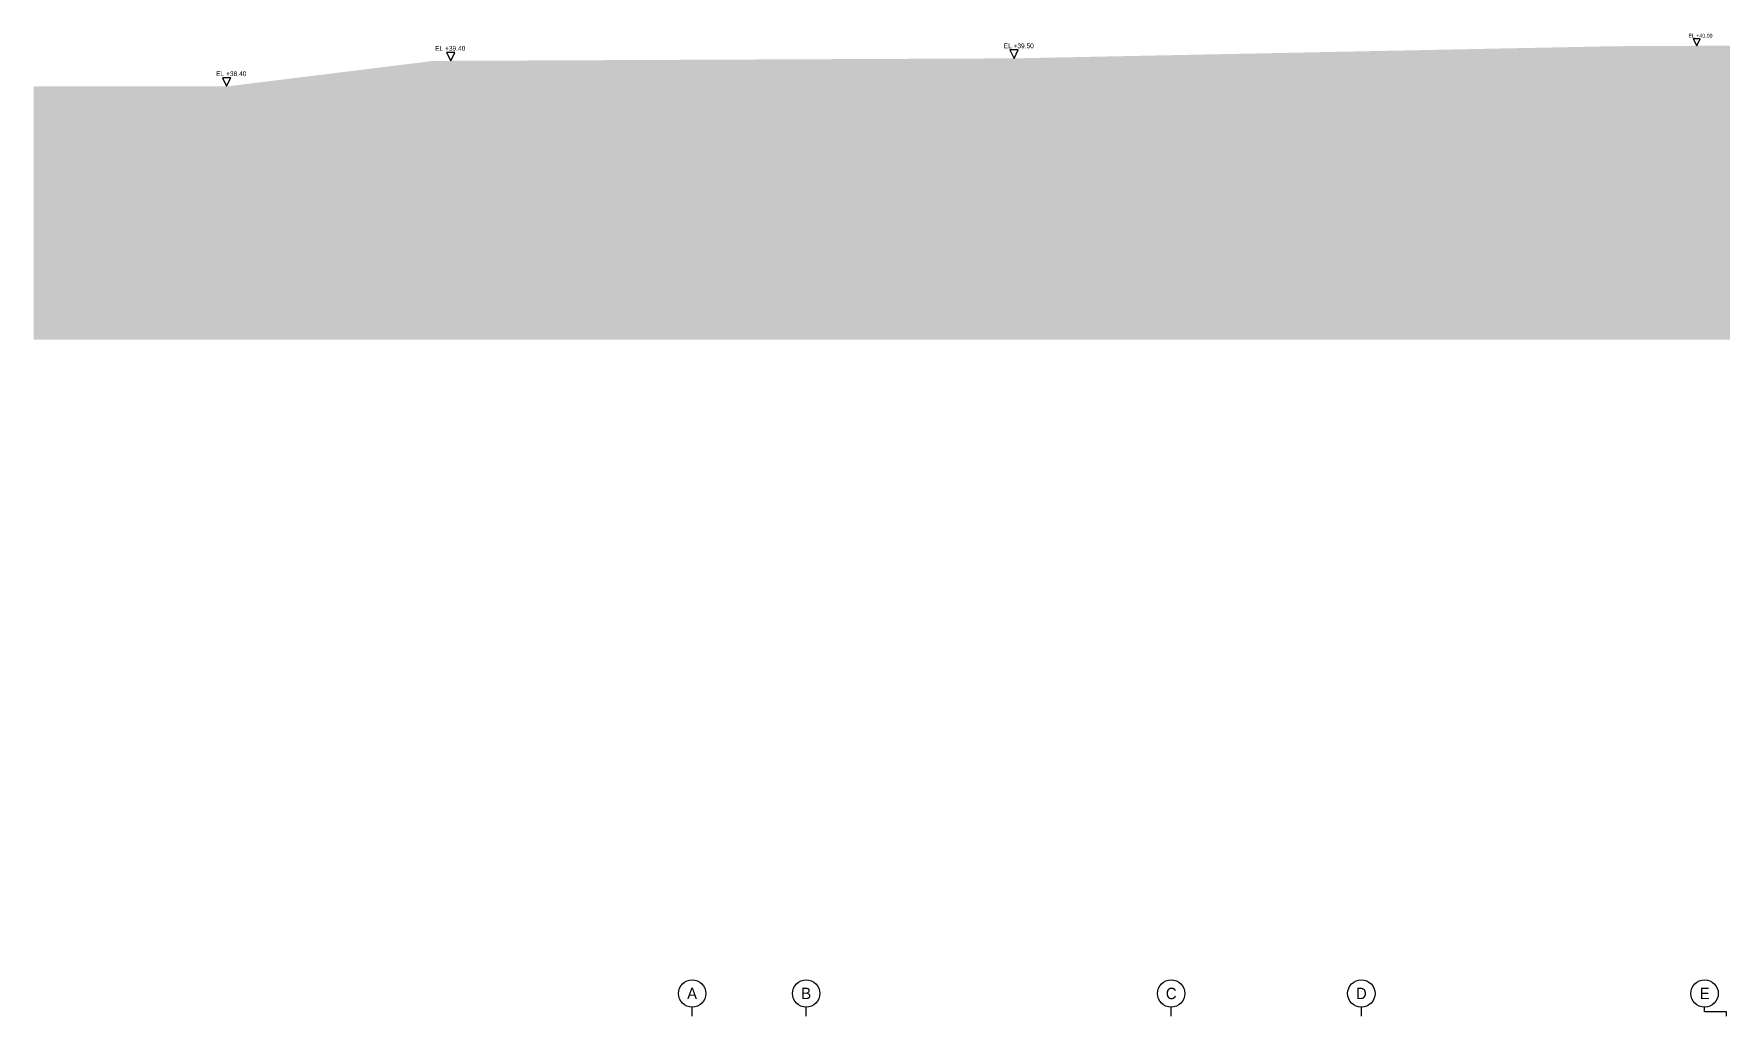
# Model space of a CAD drawing. Header units: millimetres. Extents: x 19868 to 801382, y -4805 to 85279.
# Drawn here: x 230118 to 296686, y -3464 to 35301 of the extents above; entities that cross this region are included whole.
import ezdxf
from ezdxf.enums import TextEntityAlignment as Align

# ---------------------------------------------------------------- set-up
doc = ezdxf.new("R2010")
doc.units = ezdxf.units.MM
doc.header["$LTSCALE"] = 250
doc.layers.add('CK', color=221, linetype='Continuous', plot=False)
doc.layers.add('NOPLOT', color=191, linetype='Continuous', plot=False)
doc.layers.add('지반', color=254, linetype='Continuous')
doc.styles.add('Gdim', font='')
doc.styles.get('Gdim').set_extended_font_data('Dotum')

# ---------------------------------------------------------------- blocks, each defined once
blk = doc.blocks.new('A$C8269b82c')
at = {"layer": 'CK', "linetype": 'Continuous'}
for points in [[(-113300, 0), (-113300, 360, -1), (-113300, 1440, -1), (-113300, 360, 0)], [(-108800, 0), (-108800, 360, -1), (-108800, 1440, -1), (-108800, 360, 0)], [(-94400, 0), (-94400, 360, -1), (-94400, 1440, -1), (-94400, 360, 0)], [(-86900, 0), (-86900, 360, -1), (-86900, 1440, -1), (-86900, 360, 0)], [(-72500, 0), (-72500, 180), (-73359, 180), (-73359, 360, -1), (-73359, 1440, -1), (-73359, 360, 0)], [(-71500, 0), (-71500, 360, -1), (-71500, 1440, -1), (-71500, 360, 0)], [(-68500, 0), (-68500, 360, -1), (-68500, 1440, -1), (-68500, 360, 0)], [(-56650, 0), (-56650, 360, -1), (-56650, 1440, -1), (-56650, 360, 0)], [(-44800, 0), (-44800, 360, -1), (-44800, 1440, -1), (-44800, 360, 0)], [(-41000, 0), (-41000, 360, -1), (-41000, 1440, -1), (-41000, 360, 0)], [(-36500, 0), (-36500, 360, -1), (-36500, 1440, -1), (-36500, 360, 0)], [(-31500, 0), (-31500, 360, -1), (-31500, 1440, -1), (-31500, 360, 0)], [(-20500, 0), (-20500, 360, -1), (-20500, 1440, -1), (-20500, 360, 0)], [(-9500, 0), (-9500, 360, -1), (-9500, 1440, -1), (-9500, 360, 0)], [(-4500, 0), (-4500, 360, -1), (-4500, 1440, -1), (-4500, 360, 0)], [(0, 0), (0, 360, -1), (0, 1440, -1), (0, 360, 0)]]:
    blk.add_lwpolyline(points, format="xyb", dxfattribs=at)
at = {"layer": 'CK', "linetype": 'Continuous', "style": 'Gdim'}
for s, p in [('A', (-113300, 900)), ('B', (-108800, 900)), ('C', (-94400, 900)), ('D', (-86900, 900)), ('E', (-73359, 900)), ('E1', (-71500, 900)), ('F', (-68500, 900)), ('G', (-56650, 900)), ('H', (-44800, 900)), ('J', (-41000, 900)), ('K', (-36500, 900)), ('K2', (-31500, 900)), ('L', (-20500, 900)), ('L2', (-9500, 900)), ('M', (-4500, 900)), ('N', (0, 900))]:
    blk.add_text(s, height=450, dxfattribs=at).set_placement(p, align=Align.MIDDLE)

msp = doc.modelspace()

# ---------------------------------------------------------------- hatches: boundary and pattern name
at = {"layer": '지반'}
h = msp.add_hatch(dxfattribs=at)
h.set_pattern_fill('EARTH', color=251, scale=70, angle=45)
h.paths.add_polyline_path([(230117.8, 33228.9), (230117.8, 23234.4), (380882.4, 23234.4), (380882.4, 34608.9), (372088.2, 34608.9), (372088.2, 34478.9), (372138.2, 34478.9), (372138.2, 34418.9), (371888.2, 34418.9), (371888.2, 34478.9), (371938.2, 34478.9), (371938.2, 34628.9), (369888.2, 34628.9), (369888.2, 33808.9), (369988.2, 33808.9), (369988.2, 33748.9), (369018.2, 33748.9), (369018.2, 33808.9), (369118.2, 33808.9), (369118.2, 34448.9), (368478.2, 34448.9), (368298.2, 34268.9), (366478.2, 34268.9), (366298.2, 34448.9), (365558.2, 34448.9), (365558.2, 33808.9), (365658.2, 33808.9), (365658.2, 33748.9), (364718.2, 33748.9), (364718.2, 33808.9), (364818.2, 33808.9), (364818.2, 34248.9), (359718.2, 34248.9), (359648.2, 34318.9), (332888.2, 34318.9), (332888.2, 33878.9), (332988.2, 33878.9), (332988.2, 33818.9), (332188.2, 33818.9), (332188.2, 33878.9), (332288.2, 33878.9), (332288.2, 34518.9), (331358.2, 34518.9), (331178.2, 34338.9), (329598.2, 34338.9), (329418.2, 34518.9), (328588.2, 34518.9), (328588.2, 33878.9), (328688.2, 33878.9), (328688.2, 33818.9), (327888.2, 33818.9), (327888.2, 33078.9), (327988.2, 33078.9), (327988.2, 33018.9), (327388.2, 33018.9), (327388.2, 33078.9), (327488.2, 33078.9), (327488.2, 33418.9), (324988.2, 33418.9), (324988.2, 32878.9), (325088.2, 32878.9), (325088.2, 32818.9), (324288.2, 32818.9), (324288.2, 32878.9), (324388.2, 32878.9), (324388.2, 33418.9), (320338.2, 33418.9), (319938.2, 33018.9), (307728.2, 33018.9), (307658.2, 32948.9), (300918.2, 32948.9), (300918.2, 33008.9), (301018.2, 33008.9), (301018.2, 33848.9), (301618.2, 33848.9), (301618.2, 34398.9), (298258.2, 34398.9), (298258.2, 33808.9), (298358.2, 33808.9), (298358.2, 33748.9), (297388.2, 33748.9), (297388.2, 33808.9), (297488.2, 33808.9), (297488.2, 34622.3), (297370.2, 34622.3), (297370.2, 34603.9), (297320.2, 34603.9), (297320.2, 34622.3), (297088.2, 34622.3), (297088.2, 34682.3), (297138.2, 34682.3), (297138.2, 34831.6), (294813.2, 34820.3), (292488.3, 34808.9), (280638.2, 34568.9), (268788.2, 34328.9), (245888.2, 34228.9), (237788.2, 33228.9)])

# ---------------------------------------------------------------- linework, layer by layer
at = {"layer": 'NOPLOT'}
for points in [[(268788.2, 34328.9), (268957, 34666.4), (268619.5, 34666.4), (268788.2, 34328.9)], [(295717.2, 34828.9), (295852.2, 35098.9), (295582.2, 35098.9), (295717.2, 34828.9)], [(246564.3, 34228.9), (246733, 34566.4), (246395.5, 34566.4), (246564.3, 34228.9)], [(237726.4, 33228.9), (237895.1, 33566.4), (237557.6, 33566.4), (237726.4, 33228.9)]]:
    msp.add_lwpolyline(points, dxfattribs=at)

# ---------------------------------------------------------------- block references
at = {"layer": 'CK'}
msp.add_blockref('A$C8269b82c', (369388.2, -3463.5), dxfattribs=at)

# ---------------------------------------------------------------- texts
at = {"layer": 'NOPLOT', "linetype": 'Continuous', "style": 'Gdim'}
for s, height, p in [('EL +40.00', 150, (295390.5, 35148.4)), ('EL +39.40', 187.5, (245954, 34628.3)), ('EL +39.50', 187.5, (268379.7, 34728.3)), ('EL +38.40', 187.5, (237317.9, 33628.3))]:
    msp.add_text(s, height=height, rotation=360, dxfattribs=at).set_placement(p)

doc.saveas('drawing.dxf')
